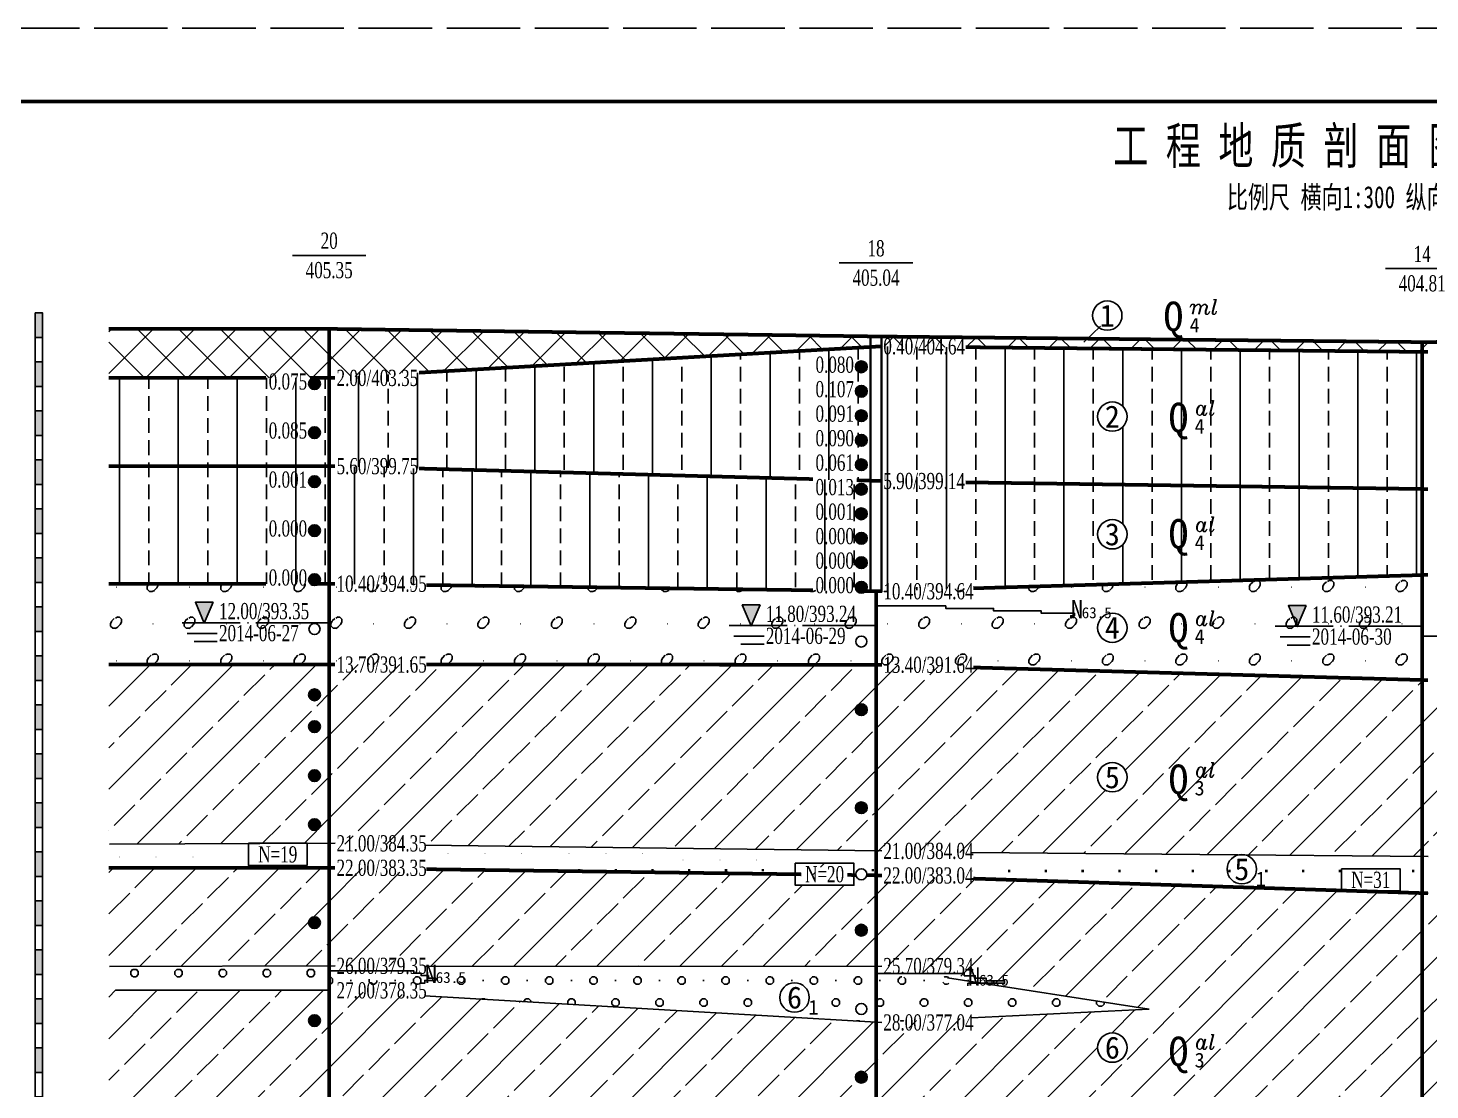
# Model space of a CAD drawing. Header units: millimetres. Extents: x -30 to 2967, y -786 to 1322.
# Drawn here: x 1327.5 to 1518.4, y -614.4 to -469.9 of the extents above; entities that cross this region are included whole.
import ezdxf
from ezdxf.enums import TextEntityAlignment as Align

# ---------------------------------------------------------------- set-up
doc = ezdxf.new("R2010")
doc.units = ezdxf.units.MM
doc.linetypes.add('SWX', pattern=[12, 10, -1, 0, -1])
doc.linetypes.add('XX', pattern=[12, 10, -2])
doc.layers.add('DXSW', color=7, linetype='Continuous')
doc.layers.add('MASKTEXT', color=7, linetype='Continuous')
doc.styles.add('Dzcd', font='TIMES.TTF')
doc.styles.add('DzSl', font='italic__.ttf')
doc.styles.get("Standard").update_dxf_attribs({"font": 'SimSun.ttf'})
pattern_1 = [(0, (1368.541, -1861.995), (2.5, 4.33), [0, -5]), (0, (1368.641, -1861.995), (2.5, 4.33), [0, -5]), (0, (1368.541, -1861.895), (2.5, 4.33), [0, -5]), (0, (1368.641, -1861.895), (2.5, 4.33), [0, -5])]
pattern_2 = [(0, (0.293, 0), (3, 3), [0.4142, -5.5858]), (0, (0.293, 1), (3, 3), [0.4142, -5.5858]), (90, (0, 0.293), (-3, 3), [0.4142, -5.5858]), (90, (1, 0.293), (-3, 3), [0.4142, -5.5858]), (45, (0.707, 0), (-3.000042, 3.000042), [0.4142, -3.8285]), (45, (0, 0.707), (-3.000042, 3.000042), [0.4142, -3.8285]), (135, (0.293, 0), (-3.000042, -3.000042), [0.4142, -3.8285]), (135, (1, 0.707), (-3.000042, -3.000042), [0.4142, -3.8285]), (0, (3.5, 0.5), (0, 6), [0, -6])]
pattern_3 = [(45, (0, 0), (-2.828427, 2.828427), []), (315, (0, 0), (2.828427, 2.828427), [])]
pattern_4 = [(90, (1368.541, -1861.995), (-8, 5e-16), [2, -1]), (90, (1372.541, -1861.995), (-8, 5e-16), [])]
pattern_5 = [(90, (0, 0), (-8, 5e-16), [2, -1]), (90, (4, 0), (-8, 5e-16), [])]
pattern_6 = [(0, (1369.0547, -1861.556), (5, 5), [0.3756, -9.6244]), (0, (1369.6115, -1860.077), (5, 5), [0.3798, -9.6202]), (135, (1369.055, -1861.556), (-5.000023, -5.000023), [0.3906, -6.6804]), (315, (1369.991, -1860.077), (5.000023, 5.000023), [0.3828, -6.6883]), (90, (1368.7785, -1861.28), (-5, 5), [0.377, -9.623]), (270, (1370.262, -1860.348), (5, -5), [0.3751, -9.6249]), (45, (1368.9356, -1860.5886), (-5.000023, 5.000023), [0.492, -6.5791]), (225, (1370.088, -1861.07), (5.000023, -5.000023), [0.4449, -6.6262]), (63.4348, (1368.7785, -1860.903), (-10.000075, -6e-05), [0.3513, -22.0094]), (243.4348, (1370.262, -1860.722), (10.000075, 6e-05), [0.3886, -21.9721]), (63.4348, (1373.7785, -1855.903), (-10.000075, -6e-05), [0.3513, -22.0094]), (243.4348, (1375.262, -1855.722), (10.000075, 6e-05), [0.3886, -21.9721]), (63.4348, (1378.7785, -1850.903), (-10.000075, -6e-05), [0.3513, -22.0094]), (243.4348, (1380.262, -1850.722), (10.000075, 6e-05), [0.3886, -21.9721]), (63.4348, (1383.7785, -1845.903), (-10.000075, -6e-05), [0.3513, -22.0094]), (243.4348, (1385.262, -1845.722), (10.000075, 6e-05), [0.3886, -21.9721]), (26.5659, (1369.2835, -1860.2407), (-9.998806, 0.000297), [0.3657, -21.9937]), (206.5659, (1369.7736, -1861.3844), (9.999964, 0.000282), [0.3838, -21.9769]), (26.5659, (1374.2835, -1855.2407), (-9.998806, 0.000297), [0.3657, -21.9937]), (206.5659, (1374.7736, -1856.3844), (9.999964, 0.000282), [0.3838, -21.9769]), (0, (1374.535, -1860.982), (0, 10), [0.05, -9.95]), (0, (1379.535, -1855.982), (0, 10), [0.05, -9.95])]
pattern_7 = [(45, (0, 0), (-5.656854, 5.656854), []), (45, (5.657, 0), (-2.828427, 8.48528), [4, -1])]

# ---------------------------------------------------------------- blocks, each defined once
blk = doc.blocks.new('TL_YZY')
h = blk.add_hatch(color=256)
edge = h.paths.add_edge_path()
edge.add_arc((0, -0.79), 0.8, 0, 360)
blk.add_circle((0, -0.79), 0.8)
blk = doc.blocks.new('TL_BGN')
blk.add_lwpolyline([(-8, 0), (0, 0), (0, -3), (-8, -3)], close=True)
blk = doc.blocks.new('TL_RDY')
blk.add_circle((0, -1.51), 0.75)
blk = doc.blocks.new('tl_shw')
blk.add_hatch(color=256).paths.add_polyline_path([(1.21, 2.81), (-1.21, 2.81), (0, -0.04)])
for p, q in [((-2.35, -1.44), (1.77, -1.44)), ((1.77, -2.55), (-1.39, -2.55))]:
    blk.add_line(p, q)
at = {"flags": 128}
blk.add_lwpolyline([(1.21, 2.81), (-1.21, 2.81), (0, -0.04)], close=True, dxfattribs=at)

msp = doc.modelspace()

# ---------------------------------------------------------------- hatches: boundary and pattern name
for points in [[(1328.54, -512), (1328.54, -508.66), (1329.54, -508.66), (1329.54, -512)], [(1328.54, -518.66), (1328.54, -515.33), (1329.54, -515.33), (1329.54, -518.66)], [(1328.54, -525.33), (1328.54, -522), (1329.54, -522), (1329.54, -525.33)], [(1328.54, -532), (1328.54, -528.66), (1329.54, -528.66), (1329.54, -532)], [(1328.54, -538.66), (1328.54, -535.33), (1329.54, -535.33), (1329.54, -538.66)], [(1328.54, -545.33), (1328.54, -542), (1329.54, -542), (1329.54, -545.33)], [(1328.54, -552), (1328.54, -548.66), (1329.54, -548.66), (1329.54, -552)], [(1328.54, -558.66), (1328.54, -555.33), (1329.54, -555.33), (1329.54, -558.66)], [(1328.54, -565.33), (1328.54, -562), (1329.54, -562), (1329.54, -565.33)], [(1328.54, -572), (1328.54, -568.66), (1329.54, -568.66), (1329.54, -572)], [(1328.54, -578.66), (1328.54, -575.33), (1329.54, -575.33), (1329.54, -578.66)], [(1328.54, -585.33), (1328.54, -582), (1329.54, -582), (1329.54, -585.33)], [(1328.54, -592), (1328.54, -588.66), (1329.54, -588.66), (1329.54, -592)], [(1328.54, -598.66), (1328.54, -595.33), (1329.54, -595.33), (1329.54, -598.66)], [(1328.54, -605.33), (1328.54, -602), (1329.54, -602), (1329.54, -605.33)], [(1328.54, -612), (1328.54, -608.66), (1329.54, -608.66), (1329.54, -612)]]:
    msp.add_hatch(color=256).paths.add_polyline_path(points)
h = msp.add_hatch()
h.set_pattern_fill('黄土状粉质粘土', color=256, style=0)
h.set_pattern_definition(pattern_4)
h.paths.add_polyline_path([(1442.97, -513.2), (1517.31, -513.97), (1517.31, -532.63), (1442.97, -531.53)])
edge = h.paths.add_edge_path(flags=16)
edge.add_arc((1475.14, -522.76), 2, 0, 360)
h.paths.add_polyline_path([(1485.17, -511.8), (1487.55, -511.8), (1487.55, -508.91), (1485.17, -508.91)], flags=9)
h.paths.add_polyline_path([(1481.62, -526.42), (1486.66, -526.42), (1486.66, -519.85), (1481.62, -519.85)], flags=24)
h.paths.add_polyline_path([(1485.86, -525.56), (1488.24, -525.56), (1488.24, -522.68), (1485.86, -522.68)], flags=24)
h.paths.add_polyline_path([(1485.84, -523.08), (1489.96, -523.08), (1489.96, -520.08), (1485.84, -520.08)], flags=24)
h.paths.add_polyline_path([(1443.4, -514.91), (1455.41, -514.91), (1455.41, -511.46), (1443.4, -511.46)], flags=9)
h.paths.add_polyline_path([(1443.4, -533.25), (1455.41, -533.25), (1455.41, -529.8), (1443.4, -529.8)], flags=9)
h = msp.add_hatch()
h.set_pattern_fill('素填土', color=256, style=0)
h.set_pattern_definition(pattern_3)
h.paths.add_polyline_path([(1338.54, -510.83), (1368.54, -510.83), (1368.54, -517.5), (1338.54, -517.5)])
h = msp.add_hatch()
h.set_pattern_fill('素填土', color=256, style=0)
h.set_pattern_definition(pattern_3)
h.paths.add_polyline_path([(1368.54, -510.83), (1442.97, -511.86), (1442.97, -513.2), (1368.54, -517.5)])
h.paths.add_polyline_path([(1368.97, -519.21), (1380.98, -519.21), (1380.98, -515.76), (1368.97, -515.76)], flags=8)
h = msp.add_hatch()
h.set_pattern_fill('黄土状粉质粘土', color=256, style=0)
h.set_pattern_definition(pattern_4)
h.paths.add_polyline_path([(1368.54, -517.5), (1442.97, -513.2), (1442.97, -531.53), (1368.54, -529.5)])
h.paths.add_polyline_path([(1434.3, -517.4), (1440.53, -517.4), (1440.53, -514.04), (1434.3, -514.04)], flags=8)
h.paths.add_polyline_path([(1434.3, -520.73), (1440.53, -520.73), (1440.53, -517.37), (1434.3, -517.37)], flags=8)
h.paths.add_polyline_path([(1434.3, -524.07), (1440.53, -524.07), (1440.53, -520.71), (1434.3, -520.71)], flags=8)
h.paths.add_polyline_path([(1434.3, -527.4), (1440.53, -527.4), (1440.53, -524.04), (1434.3, -524.04)], flags=8)
h.paths.add_polyline_path([(1434.3, -530.73), (1440.53, -530.73), (1440.53, -527.37), (1434.3, -527.37)], flags=8)
h.paths.add_polyline_path([(1368.97, -519.21), (1380.98, -519.21), (1380.98, -515.76), (1368.97, -515.76)], flags=8)
h.paths.add_polyline_path([(1368.97, -531.21), (1380.98, -531.21), (1380.98, -527.76), (1368.97, -527.76)], flags=8)
h = msp.add_hatch()
h.set_pattern_fill('素填土', color=256, style=0)
h.set_pattern_definition(pattern_3)
h.paths.add_polyline_path([(1442.97, -511.86), (1517.31, -512.63), (1517.31, -513.97), (1442.97, -513.2)])
h.paths.add_polyline_path([(1443.4, -514.91), (1455.41, -514.91), (1455.41, -511.46), (1443.4, -511.46)], flags=9)
h = msp.add_hatch()
h.set_pattern_fill('素填土', color=256, style=0)
h.set_pattern_definition(pattern_3)
h.paths.add_polyline_path([(1517.31, -512.63), (1587.91, -512.06), (1587.91, -538.73), (1556.89, -537.74), (1552.97, -535.2), (1550.53, -527.69), (1549.68, -522.71), (1548.62, -519.11), (1545.55, -515.83), (1517.31, -513.97)])
h.paths.add_polyline_path([(1579.23, -518.6), (1585.47, -518.6), (1585.47, -515.24), (1579.23, -515.24)], flags=24)
h.paths.add_polyline_path([(1579.23, -525.93), (1585.47, -525.93), (1585.47, -522.57), (1579.23, -522.57)], flags=24)
h.paths.add_polyline_path([(1579.23, -533.6), (1585.47, -533.6), (1585.47, -530.24), (1579.23, -530.24)], flags=24)
h.paths.add_polyline_path([(1577.74, -522.25), (1584.08, -522.25), (1584.08, -518.91), (1577.74, -518.91)], flags=24)
h.paths.add_polyline_path([(1517.73, -515.68), (1529.75, -515.68), (1529.75, -512.23), (1517.73, -512.23)], flags=25)
h.paths.add_polyline_path([(1579.23, -540.93), (1585.47, -540.93), (1585.47, -537.57), (1579.23, -537.57)], flags=9)
h = msp.add_hatch()
h.set_pattern_fill('黄土状粉质粘土', color=256, style=0)
h.set_pattern_definition(pattern_5)
h.paths.add_polyline_path([(1517.31, -513.97), (1545.55, -515.83), (1548.62, -519.11), (1549.68, -522.71), (1550.53, -527.69), (1552.01, -532.26), (1529.45, -532.5), (1517.31, -532.63)])
h = msp.add_hatch()
h.set_pattern_fill('黄土状粉质粘土', color=256, style=0)
h.set_pattern_definition(pattern_5)
h.paths.add_polyline_path([(1338.54, -517.5), (1368.54, -517.5), (1368.54, -529.5), (1338.54, -529.5)])
h.paths.add_polyline_path([(1359.86, -519.7), (1366.1, -519.7), (1366.1, -516.34), (1359.86, -516.34)], flags=8)
h.paths.add_polyline_path([(1359.86, -526.37), (1366.1, -526.37), (1366.1, -523.01), (1359.86, -523.01)], flags=8)
h = msp.add_hatch()
h.set_pattern_fill('黄土状粉质粘土', color=256, style=0)
h.set_pattern_definition(pattern_5)
h.paths.add_polyline_path([(1368.54, -529.5), (1442.97, -531.53), (1442.97, -546.53), (1368.54, -545.5)])
h.paths.add_polyline_path([(1434.3, -534.07), (1440.53, -534.07), (1440.53, -530.71), (1434.3, -530.71)], flags=24)
h.paths.add_polyline_path([(1434.3, -537.4), (1440.53, -537.4), (1440.53, -534.04), (1434.3, -534.04)], flags=24)
h.paths.add_polyline_path([(1434.3, -540.73), (1440.53, -540.73), (1440.53, -537.37), (1434.3, -537.37)], flags=24)
h.paths.add_polyline_path([(1434.3, -544.07), (1440.53, -544.07), (1440.53, -540.71), (1434.3, -540.71)], flags=24)
h.paths.add_polyline_path([(1368.97, -531.21), (1380.98, -531.21), (1380.98, -527.76), (1368.97, -527.76)], flags=9)
h.paths.add_polyline_path([(1368.97, -547.21), (1382.12, -547.21), (1382.12, -543.76), (1368.97, -543.76)], flags=9)
h.paths.add_polyline_path([(1434.3, -520.73), (1440.53, -520.73), (1440.53, -517.37), (1434.3, -517.37)], flags=9)
h.paths.add_polyline_path([(1434.3, -547.4), (1440.53, -547.4), (1440.53, -544.04), (1434.3, -544.04)], flags=9)
h = msp.add_hatch()
h.set_pattern_fill('黄土状粉质粘土', color=256, style=0)
h.set_pattern_definition(pattern_5)
h.paths.add_polyline_path([(1338.54, -529.5), (1368.54, -529.5), (1368.54, -545.5), (1338.54, -545.5)])
h.paths.add_polyline_path([(1359.86, -533.03), (1366.1, -533.03), (1366.1, -529.67), (1359.86, -529.67)], flags=24)
h.paths.add_polyline_path([(1359.86, -539.7), (1366.1, -539.7), (1366.1, -536.34), (1359.86, -536.34)], flags=24)
h.paths.add_polyline_path([(1359.86, -546.37), (1366.1, -546.37), (1366.1, -543.01), (1359.86, -543.01)], flags=9)
h = msp.add_hatch()
h.set_pattern_fill('黄土状粉质粘土', color=256, style=0)
h.set_pattern_definition(pattern_4)
h.paths.add_polyline_path([(1442.97, -531.53), (1517.31, -532.63), (1517.31, -544.3), (1442.97, -546.53)])
edge = h.paths.add_edge_path(flags=16)
edge.add_arc((1475.14, -538.78), 2, 0, 360)
h.paths.add_polyline_path([(1481.62, -542.25), (1486.66, -542.25), (1486.66, -535.68), (1481.62, -535.68)], flags=24)
h.paths.add_polyline_path([(1485.86, -541.39), (1488.24, -541.39), (1488.24, -538.51), (1485.86, -538.51)], flags=24)
h.paths.add_polyline_path([(1485.84, -538.91), (1489.96, -538.91), (1489.96, -535.91), (1485.84, -535.91)], flags=24)
h.paths.add_polyline_path([(1443.4, -533.25), (1455.41, -533.25), (1455.41, -529.8), (1443.4, -529.8)], flags=9)
h.paths.add_polyline_path([(1443.4, -548.25), (1456.55, -548.25), (1456.55, -544.8), (1443.4, -544.8)], flags=9)
h = msp.add_hatch()
h.set_pattern_fill('黄土状粉质粘土', color=256, style=0)
h.set_pattern_definition(pattern_5)
h.paths.add_polyline_path([(1517.31, -532.63), (1552.01, -532.26), (1552.97, -535.2), (1556.89, -537.74), (1587.91, -538.73), (1587.91, -545.4), (1517.31, -544.3)])
h.paths.add_polyline_path([(1579.23, -540.93), (1585.47, -540.93), (1585.47, -537.57), (1579.23, -537.57)], flags=24)
h.paths.add_polyline_path([(1517.73, -534.35), (1529.75, -534.35), (1529.75, -530.9), (1517.73, -530.9)], flags=9)
h.paths.add_polyline_path([(1517.73, -546.01), (1529.75, -546.01), (1529.75, -542.56), (1517.73, -542.56)], flags=9)
h = msp.add_hatch()
h.set_pattern_fill('卵石', color=256, style=0)
h.set_pattern_definition(pattern_6)
h.paths.add_polyline_path([(1338.54, -545.5), (1368.54, -545.5), (1368.54, -556.5), (1338.54, -556.5)])
h.paths.add_polyline_path([(1359.86, -546.37), (1366.1, -546.37), (1366.1, -543.01), (1359.86, -543.01)], flags=8)
h.paths.add_polyline_path([(1352.97, -550.95), (1366.12, -550.95), (1366.12, -547.5), (1352.97, -547.5)], flags=8)
h.paths.add_polyline_path([(1352.98, -553.93), (1364.71, -553.93), (1364.71, -550.57), (1352.98, -550.57)], flags=8)
h = msp.add_hatch()
h.set_pattern_fill('卵石', color=256, style=0)
h.set_pattern_definition(pattern_6)
h.paths.add_polyline_path([(1368.54, -545.5), (1442.97, -546.53), (1442.97, -556.53), (1368.54, -556.5)])
h.paths.add_polyline_path([(1434.3, -547.4), (1440.53, -547.4), (1440.53, -544.04), (1434.3, -544.04)], flags=8)
h.paths.add_polyline_path([(1427.4, -551.31), (1440.55, -551.31), (1440.55, -547.86), (1427.4, -547.86)], flags=8)
h.paths.add_polyline_path([(1427.41, -554.3), (1439.14, -554.3), (1439.14, -550.94), (1427.41, -550.94)], flags=8)
h.paths.add_polyline_path([(1368.97, -547.21), (1382.12, -547.21), (1382.12, -543.76), (1368.97, -543.76)], flags=8)
h.paths.add_polyline_path([(1368.97, -558.21), (1382.12, -558.21), (1382.12, -554.76), (1368.97, -554.76)], flags=8)
h = msp.add_hatch()
h.set_pattern_fill('卵石', color=256, style=0)
h.set_pattern_definition([(0, (0.5137, 0.439), (5, 5), [0.3756, -9.6244]), (0, (1.0705, 1.918), (5, 5), [0.3798, -9.6202]), (135, (0.514, 0.439), (-5.000023, -5.000023), [0.3906, -6.6804]), (315, (1.45, 1.918), (5.000023, 5.000023), [0.3828, -6.6883]), (90, (0.2375, 0.715), (-5, 5), [0.377, -9.623]), (270, (1.721, 1.647), (5, -5), [0.3751, -9.6249]), (45, (0.3946, 1.4064), (-5.000023, 5.000023), [0.492, -6.5791]), (225, (1.547, 0.925), (5.000023, -5.000023), [0.4449, -6.6262]), (63.4348, (0.2375, 1.092), (-10.000075, -6e-05), [0.3513, -22.0094]), (243.4348, (1.721, 1.273), (10.000075, 6e-05), [0.3886, -21.9721]), (63.4348, (5.2375, 6.092), (-10.000075, -6e-05), [0.3513, -22.0094]), (243.4348, (6.721, 6.273), (10.000075, 6e-05), [0.3886, -21.9721]), (63.4348, (10.2375, 11.092), (-10.000075, -6e-05), [0.3513, -22.0094]), (243.4348, (11.721, 11.273), (10.000075, 6e-05), [0.3886, -21.9721]), (63.4348, (15.2375, 16.092), (-10.000075, -6e-05), [0.3513, -22.0094]), (243.4348, (16.721, 16.273), (10.000075, 6e-05), [0.3886, -21.9721]), (26.5659, (0.7425, 1.7543), (-9.998806, 0.000297), [0.3657, -21.9937]), (206.5659, (1.2326, 0.6106), (9.999964, 0.000282), [0.3838, -21.9769]), (26.5659, (5.7425, 6.7543), (-9.998806, 0.000297), [0.3657, -21.9937]), (206.5659, (6.2326, 5.6106), (9.999964, 0.000282), [0.3838, -21.9769]), (0, (5.994, 1.013), (0, 10), [0.05, -9.95]), (0, (10.994, 6.013), (0, 10), [0.05, -9.95])])
h.paths.add_polyline_path([(1517.31, -544.3), (1587.91, -545.4), (1587.91, -559.73), (1517.31, -558.63)])
h.paths.add_polyline_path([(1572.33, -551.51), (1585.48, -551.51), (1585.48, -548.06), (1572.33, -548.06)], flags=24)
h.paths.add_polyline_path([(1572.35, -554.5), (1584.08, -554.5), (1584.08, -551.14), (1572.35, -551.14)], flags=24)
h.paths.add_polyline_path([(1517.73, -546.01), (1529.75, -546.01), (1529.75, -542.56), (1517.73, -542.56)], flags=9)
h.paths.add_polyline_path([(1517.73, -560.35), (1530.88, -560.35), (1530.88, -556.9), (1517.73, -556.9)], flags=9)
edge = h.paths.add_edge_path(flags=16)
edge.add_arc((1585.91, -556.24), 0.75, 0, 360)
h = msp.add_hatch()
h.set_pattern_fill('卵石', color=256, style=0)
h.set_pattern_definition(pattern_6)
h.paths.add_polyline_path([(1442.97, -546.53), (1517.31, -544.3), (1517.31, -558.63), (1442.97, -556.53)])
edge = h.paths.add_edge_path(flags=16)
edge.add_arc((1475.14, -551.5), 2, 0, 360)
h.paths.add_polyline_path([(1501.73, -551.41), (1514.88, -551.41), (1514.88, -547.96), (1501.73, -547.96)], flags=24)
h.paths.add_polyline_path([(1501.75, -554.39), (1513.48, -554.39), (1513.48, -551.04), (1501.75, -551.04)], flags=24)
h.paths.add_polyline_path([(1481.62, -555.03), (1486.66, -555.03), (1486.66, -548.46), (1481.62, -548.46)], flags=24)
h.paths.add_polyline_path([(1485.86, -554.17), (1488.24, -554.17), (1488.24, -551.29), (1485.86, -551.29)], flags=24)
h.paths.add_polyline_path([(1485.84, -551.69), (1489.96, -551.69), (1489.96, -548.69), (1485.84, -548.69)], flags=24)
h.paths.add_polyline_path([(1443.4, -548.25), (1456.55, -548.25), (1456.55, -544.8), (1443.4, -544.8)], flags=24)
h.paths.add_polyline_path([(1443.4, -558.25), (1456.55, -558.25), (1456.55, -554.8), (1443.4, -554.8)], flags=25)
h = msp.add_hatch()
h.set_pattern_fill('粉质粘土', color=256, style=0)
h.set_pattern_definition(pattern_7)
h.paths.add_polyline_path([(1368.54, -556.5), (1442.97, -556.53), (1442.97, -585.2), (1368.54, -584.17)])
h.paths.add_polyline_path([(1368.64, -580.93), (1442.97, -581.87), (1442.97, -585.2), (1368.64, -584.17)], flags=0)
h.paths.add_polyline_path([(1432.8, -586.72), (1439.15, -586.72), (1439.15, -583.37), (1432.8, -583.37)], flags=8)
h.paths.add_polyline_path([(1368.97, -558.21), (1382.12, -558.21), (1382.12, -554.76), (1368.97, -554.76)], flags=8)
h.paths.add_polyline_path([(1368.97, -582.55), (1382.12, -582.55), (1382.12, -579.1), (1368.97, -579.1)], flags=8)
h.paths.add_polyline_path([(1368.97, -582.55), (1382.12, -582.55), (1382.12, -579.1), (1368.97, -579.1)], flags=8)
h.paths.add_polyline_path([(1368.97, -585.88), (1382.12, -585.88), (1382.12, -582.43), (1368.97, -582.43)], flags=8)
h = msp.add_hatch()
h.set_pattern_fill('粉质粘土', color=256, style=0)
h.set_pattern_definition(pattern_7)
h.paths.add_polyline_path([(1442.97, -556.53), (1517.31, -558.63), (1517.31, -587.63), (1442.97, -585.2)])
edge = h.paths.add_edge_path(flags=16)
edge.add_arc((1475.14, -571.84), 2, 0, 360)
h.paths.add_polyline_path([(1443.07, -581.97), (1517.31, -582.63), (1517.31, -587.63), (1443.07, -585.2)])
h.paths.add_polyline_path([(1507.14, -587.49), (1513.48, -587.49), (1513.48, -584.14), (1507.14, -584.14)], flags=25)
h.paths.add_polyline_path([(1481.62, -575.65), (1486.66, -575.65), (1486.66, -569.09), (1481.62, -569.09)], flags=24)
h.paths.add_polyline_path([(1485.85, -574.8), (1488.25, -574.8), (1488.25, -571.88), (1485.85, -571.88)], flags=24)
h.paths.add_polyline_path([(1485.84, -572.31), (1489.96, -572.31), (1489.96, -569.31), (1485.84, -569.31)], flags=24)
h.paths.add_polyline_path([(1443.4, -558.25), (1456.55, -558.25), (1456.55, -554.8), (1443.4, -554.8)], flags=9)
h.paths.add_polyline_path([(1443.4, -583.58), (1456.55, -583.58), (1456.55, -580.13), (1443.4, -580.13)], flags=24)
h.paths.add_polyline_path([(1443.4, -586.91), (1456.55, -586.91), (1456.55, -583.46), (1443.4, -583.46)], flags=25)
h = msp.add_hatch()
h.set_pattern_fill('粉质粘土', color=256, style=0)
h.set_pattern_definition(pattern_7)
h.paths.add_polyline_path([(1338.54, -556.5), (1368.54, -556.5), (1368.54, -584.17), (1338.54, -584.17)])
h.paths.add_polyline_path([(1338.64, -580.93), (1368.54, -580.83), (1368.54, -584.17), (1338.64, -584.17)], flags=0)
h.paths.add_polyline_path([(1358.37, -584.03), (1364.72, -584.03), (1364.72, -580.67), (1358.37, -580.67)], flags=8)
h = msp.add_hatch()
h.set_pattern_fill('粉质粘土', color=256, style=0)
h.set_pattern_definition(pattern_7)
h.paths.add_polyline_path([(1517.31, -558.63), (1587.91, -559.73), (1587.91, -589.73), (1517.31, -587.63)])
h.paths.add_polyline_path([(1517.41, -582.73), (1575.47, -589.14), (1517.41, -587.63)], flags=16)
h.paths.add_polyline_path([(1517.73, -560.35), (1530.88, -560.35), (1530.88, -556.9), (1517.73, -556.9)], flags=9)
h.paths.add_polyline_path([(1517.73, -584.35), (1530.88, -584.35), (1530.88, -580.9), (1517.73, -580.9)], flags=24)
h.paths.add_polyline_path([(1517.73, -589.35), (1530.88, -589.35), (1530.88, -585.9), (1517.73, -585.9)], flags=25)
h = msp.add_hatch()
h.set_pattern_fill('中砂', color=256, style=0)
h.set_pattern_definition([(0, (0, 0), (2.5, 4.33), [0, -5]), (0, (0.1, 0), (2.5, 4.33), [0, -5]), (0, (0, 0.1), (2.5, 4.33), [0, -5]), (0, (0.1, 0.1), (2.5, 4.33), [0, -5])])
h.paths.add_polyline_path([(1368.64, -580.93), (1442.97, -581.87), (1442.97, -585.2), (1368.64, -584.17)])
h.paths.add_polyline_path([(1431.97, -583.53), (1439.97, -583.53), (1439.97, -586.53), (1431.97, -586.53)])
edge = h.paths.add_edge_path(flags=16)
edge.add_line((1439.07, -585.13), (1440.23, -585.15))
h.paths.add_polyline_path([(1432.8, -586.72), (1439.15, -586.72), (1439.15, -583.37), (1432.8, -583.37)], flags=9)
h = msp.add_hatch()
h.set_pattern_fill('中砂', color=256, style=0)
h.set_pattern_definition(pattern_1)
h.paths.add_polyline_path([(1443.07, -581.97), (1517.31, -582.63), (1517.31, -587.63), (1443.07, -585.2)])
h = msp.add_hatch()
h.set_pattern_fill('粉质粘土', color=256, style=0)
h.set_pattern_definition(pattern_7)
h.paths.add_polyline_path([(1368.54, -584.17), (1442.97, -585.2), (1442.97, -628.53), (1368.54, -620.83)])
h.paths.add_polyline_path([(1368.64, -597.6), (1442.97, -597.53), (1442.97, -605.2), (1368.64, -600.83)], flags=16)
h.paths.add_polyline_path([(1368.64, -617.6), (1443.07, -625.3), (1443.07, -626.91), (1443.07, -628.45), (1368.64, -620.83)])
h.paths.add_polyline_path([(1368.97, -585.88), (1382.12, -585.88), (1382.12, -582.43), (1368.97, -582.43)], flags=9)
h.paths.add_polyline_path([(1368.97, -599.21), (1382.12, -599.21), (1382.12, -595.76), (1368.97, -595.76)], flags=24)
h.paths.add_polyline_path([(1368.97, -602.55), (1382.12, -602.55), (1382.12, -599.1), (1368.97, -599.1)], flags=24)
h.paths.add_polyline_path([(1368.97, -619.21), (1382.12, -619.21), (1382.12, -615.76), (1368.97, -615.76)], flags=24)
h.paths.add_polyline_path([(1368.97, -622.55), (1382.12, -622.55), (1382.12, -619.1), (1368.97, -619.1)], flags=25)
h.paths.add_polyline_path([(1431.97, -583.53), (1439.97, -583.53), (1439.97, -586.53), (1431.97, -586.53)])
h.paths.add_polyline_path([(1432.8, -586.72), (1439.15, -586.72), (1439.15, -583.37), (1432.8, -583.37)], flags=9)
h = msp.add_hatch()
h.set_pattern_fill('粉质粘土', color=256, style=0)
h.set_pattern_definition(pattern_7)
h.paths.add_polyline_path([(1442.97, -585.2), (1517.31, -587.63), (1517.31, -634.3), (1442.97, -628.53)])
edge = h.paths.add_edge_path(flags=16)
edge.add_arc((1475.14, -608.63), 2, 0, 360)
h.paths.add_polyline_path([(1443.07, -597.63), (1480.14, -603.41), (1443.07, -605.2)], flags=16)
h.paths.add_polyline_path([(1443.07, -625.3), (1517.31, -623.3), (1517.31, -634.3), (1443.07, -628.53)])
h.paths.add_polyline_path([(1507.13, -630.83), (1513.48, -630.83), (1513.48, -627.47), (1507.13, -627.47)], flags=24)
h.paths.add_polyline_path([(1481.62, -612.67), (1486.66, -612.67), (1486.66, -606.1), (1481.62, -606.1)], flags=24)
h.paths.add_polyline_path([(1485.85, -611.82), (1488.25, -611.82), (1488.25, -608.9), (1485.85, -608.9)], flags=24)
h.paths.add_polyline_path([(1485.84, -609.33), (1489.96, -609.33), (1489.96, -606.33), (1485.84, -606.33)], flags=24)
h.paths.add_polyline_path([(1443.4, -586.91), (1456.55, -586.91), (1456.55, -583.46), (1443.4, -583.46)], flags=9)
h.paths.add_polyline_path([(1443.4, -599.25), (1456.55, -599.25), (1456.55, -595.8), (1443.4, -595.8)], flags=24)
h.paths.add_polyline_path([(1443.4, -606.91), (1456.55, -606.91), (1456.55, -603.46), (1443.4, -603.46)], flags=24)
h.paths.add_polyline_path([(1443.4, -626.91), (1456.55, -626.91), (1456.55, -623.46), (1443.4, -623.46)], flags=24)
h.paths.add_polyline_path([(1443.4, -630.25), (1456.55, -630.25), (1456.55, -626.8), (1443.4, -626.8)], flags=25)
h = msp.add_hatch()
h.set_pattern_fill('中砂', color=256, style=0)
h.set_pattern_definition(pattern_1)
h.paths.add_polyline_path([(1517.41, -582.73), (1575.47, -589.14), (1517.41, -587.63)])
h = msp.add_hatch()
h.set_pattern_fill('粉质粘土', color=256, style=0)
h.set_pattern_definition(pattern_7)
h.paths.add_polyline_path([(1338.54, -584.17), (1368.54, -584.17), (1368.54, -620.83), (1338.54, -620.83)])
h.paths.add_polyline_path([(1338.64, -597.6), (1368.54, -597.5), (1368.54, -600.83), (1338.64, -600.83)], flags=0)
h.paths.add_polyline_path([(1338.64, -617.6), (1368.54, -617.5), (1368.54, -620.83), (1338.64, -620.83)], flags=0)
h = msp.add_hatch()
h.set_pattern_fill('粉质粘土', color=256, style=0)
h.set_pattern_definition(pattern_7)
h.paths.add_polyline_path([(1517.31, -587.63), (1587.91, -589.73), (1587.91, -638.07), (1517.31, -634.3)])
h.paths.add_polyline_path([(1517.41, -623.4), (1587.91, -622.07), (1587.91, -638.07), (1517.41, -634.3)], flags=0)
h.paths.add_polyline_path([(1577.74, -628.59), (1584.08, -628.59), (1584.08, -625.24), (1577.74, -625.24)], flags=8)
h.paths.add_polyline_path([(1517.73, -589.35), (1530.88, -589.35), (1530.88, -585.9), (1517.73, -585.9)], flags=8)
h.paths.add_polyline_path([(1517.73, -625.01), (1530.88, -625.01), (1530.88, -621.56), (1517.73, -621.56)], flags=8)
h.paths.add_polyline_path([(1517.73, -625.01), (1530.88, -625.01), (1530.88, -621.56), (1517.73, -621.56)], flags=8)
h.paths.add_polyline_path([(1517.73, -636.01), (1530.88, -636.01), (1530.88, -632.56), (1517.73, -632.56)], flags=8)
h = msp.add_hatch()
h.set_pattern_fill('圆砾', color=256, style=0)
h.set_pattern_definition(pattern_2)
h.paths.add_polyline_path([(1368.64, -597.6), (1442.97, -597.53), (1442.97, -605.2), (1368.64, -600.83)])
edge = h.paths.add_edge_path()
edge.add_line((1368.54, -598.16), (1375.04, -598.16))
edge.add_line((1375.04, -598.16), (1375.04, -598.49))
edge.add_line((1375.04, -598.49), (1376.04, -598.49))
edge.add_line((1376.04, -598.49), (1376.04, -598.83))
edge.add_line((1376.04, -598.83), (1377.04, -598.83))
edge.add_line((1377.04, -598.83), (1377.04, -599.16))
edge.add_line((1377.04, -599.16), (1378.04, -599.16))
edge.add_line((1378.04, -599.16), (1378.04, -599.49))
edge.add_line((1378.04, -599.49), (1376.54, -599.49))
edge.add_line((1376.54, -599.49), (1376.54, -599.83))
h.paths.add_polyline_path([(1368.97, -602.55), (1382.12, -602.55), (1382.12, -599.1), (1368.97, -599.1)], flags=25)
h.paths.add_polyline_path([(1368.97, -599.21), (1382.12, -599.21), (1382.12, -595.76), (1368.97, -595.76)], flags=9)
h.paths.add_polyline_path([(1377.68, -600.19), (1382.67, -600.19), (1382.67, -598.01), (1377.68, -598.01)], flags=24)
h.paths.add_polyline_path([(1375.95, -600.42), (1378.91, -600.42), (1378.91, -596.86), (1375.95, -596.86)], flags=9)
edge = h.paths.add_edge_path(flags=16)
edge.add_arc((1431.88, -601.81), 2, 0, 360)
h.paths.add_polyline_path([(1433.3, -604.62), (1435.69, -604.62), (1435.69, -601.73), (1433.3, -601.73)], flags=24)
h.paths.add_polyline_path([(1430.08, -604.04), (1433.67, -604.04), (1433.67, -599.66), (1430.08, -599.66)], flags=24)
h = msp.add_hatch()
h.set_pattern_fill('圆砾', color=256, style=0)
h.set_pattern_definition(pattern_2)
h.paths.add_polyline_path([(1443.07, -597.63), (1480.14, -603.41), (1443.07, -605.2)])
edge = h.paths.add_edge_path()
edge.add_arc((1440.97, -603.37), 0.75, 0, 360)
edge = h.paths.add_edge_path()
edge.add_line((1442.97, -598.53), (1454.97, -598.53))
edge.add_line((1454.97, -598.53), (1454.97, -598.86))
edge.add_line((1454.97, -598.86), (1456.47, -598.86))
edge.add_line((1456.47, -598.86), (1456.47, -599.2))
edge.add_line((1456.47, -599.2), (1457.97, -599.2))
edge.add_line((1457.97, -599.2), (1457.97, -599.53))
edge.add_line((1457.97, -599.53), (1460.47, -599.53))
edge.add_line((1460.47, -599.53), (1460.47, -599.86))
edge.add_line((1460.47, -599.86), (1455.47, -599.86))
edge.add_line((1455.47, -599.86), (1455.47, -600.2))
h.paths.add_polyline_path([(1443.4, -606.91), (1456.55, -606.91), (1456.55, -603.46), (1443.4, -603.46)], flags=9)
h.paths.add_polyline_path([(1443.4, -599.25), (1456.55, -599.25), (1456.55, -595.8), (1443.4, -595.8)], flags=9)
h.paths.add_polyline_path([(1456.61, -600.56), (1461.61, -600.56), (1461.61, -598.37), (1456.61, -598.37)], flags=24)
h.paths.add_polyline_path([(1454.88, -600.79), (1457.85, -600.79), (1457.85, -597.23), (1454.88, -597.23)], flags=9)
h = msp.add_hatch()
h.set_pattern_fill('圆砾', color=256, style=0)
h.set_pattern_definition([(0, (1368.834, -1861.995), (3, 3), [0.4142, -5.5858]), (0, (1368.834, -1860.995), (3, 3), [0.4142, -5.5858]), (90, (1368.541, -1861.702), (-3, 3), [0.4142, -5.5858]), (90, (1369.541, -1861.702), (-3, 3), [0.4142, -5.5858]), (45, (1369.248, -1861.995), (-3.000042, 3.000042), [0.4142, -3.8285]), (45, (1368.541, -1861.288), (-3.000042, 3.000042), [0.4142, -3.8285]), (135, (1368.834, -1861.995), (-3.000042, -3.000042), [0.4142, -3.8285]), (135, (1369.541, -1861.288), (-3.000042, -3.000042), [0.4142, -3.8285]), (0, (1372.041, -1861.495), (0, 6), [0, -6])])
h.paths.add_polyline_path([(1338.64, -597.6), (1368.54, -597.5), (1368.54, -600.83), (1338.64, -600.83)])

# ---------------------------------------------------------------- linework, layer by layer
for p, q in [((1363.54, -500.83), (1373.54, -500.83)), ((1437.97, -501.86), (1447.97, -501.86)), ((1512.31, -502.63), (1522.31, -502.63)), ((1473.54, -510.46), (1471.24, -512.64)), ((1338.64, -580.93), (1369.34, -580.83)), ((1381.52, -581.09), (1443.77, -581.87)), ((1339.96, -582.66), (1339.96, -582.66)), ((1339.96, -582.76), (1339.96, -582.76)), ((1340.06, -582.66), (1340.06, -582.66)), ((1340.06, -582.76), (1340.06, -582.76)), ((1344.96, -582.66), (1344.96, -582.66)), ((1344.96, -582.76), (1344.96, -582.76)), ((1345.06, -582.66), (1345.06, -582.66)), ((1345.06, -582.76), (1345.06, -582.76)), ((1349.96, -582.66), (1349.96, -582.66)), ((1349.96, -582.76), (1349.96, -582.76)), ((1350.06, -582.66), (1350.06, -582.66)), ((1350.06, -582.76), (1350.06, -582.76)), ((1384.67, -582.18), (1384.67, -582.18)), ((1384.67, -582.28), (1384.67, -582.28)), ((1384.77, -582.18), (1384.77, -582.18)), ((1384.77, -582.28), (1384.77, -582.28)), ((1389.67, -582.18), (1389.67, -582.18)), ((1389.67, -582.28), (1389.67, -582.28)), ((1389.77, -582.18), (1389.77, -582.18)), ((1389.77, -582.28), (1389.77, -582.28)), ((1394.67, -582.18), (1394.67, -582.18)), ((1394.67, -582.28), (1394.67, -582.28)), ((1394.77, -582.18), (1394.77, -582.18)), ((1394.77, -582.28), (1394.77, -582.28)), ((1401.13, -582.18), (1401.13, -582.18)), ((1401.13, -582.28), (1401.13, -582.28)), ((1401.23, -582.18), (1401.23, -582.18)), ((1401.23, -582.28), (1401.23, -582.28)), ((1406.13, -582.18), (1406.13, -582.18)), ((1406.13, -582.28), (1406.13, -582.28)), ((1406.23, -582.18), (1406.23, -582.18)), ((1406.23, -582.28), (1406.23, -582.28)), ((1411.13, -582.18), (1411.13, -582.18)), ((1411.13, -582.28), (1411.13, -582.28)), ((1411.23, -582.18), (1411.23, -582.18)), ((1411.23, -582.28), (1411.23, -582.28)), ((1416.67, -583.09), (1416.67, -583.09)), ((1416.67, -583.19), (1416.67, -583.19)), ((1416.77, -583.09), (1416.77, -583.09)), ((1416.77, -583.19), (1416.77, -583.19)), ((1421.67, -583.09), (1421.67, -583.09)), ((1421.67, -583.19), (1421.67, -583.19)), ((1421.77, -583.09), (1421.77, -583.09)), ((1421.77, -583.19), (1421.77, -583.19)), ((1426.67, -583.09), (1426.67, -583.09)), ((1426.67, -583.19), (1426.67, -583.19)), ((1426.77, -583.09), (1426.77, -583.09)), ((1426.77, -583.19), (1426.77, -583.19)), ((1455.95, -582.08), (1518.11, -582.63)), ((1368.54, -584.17), (1339.44, -584.17)), ((1518.11, -587.63), (1455.95, -585.62)), ((1338.64, -597.6), (1369.34, -597.5)), ((1381.52, -597.58), (1443.77, -597.53)), ((1452.69, -599.13), (1480.14, -603.41)), ((1368.54, -600.83), (1339.44, -600.83)), ((1443.77, -605.2), (1381.52, -601.58)), ((1455.95, -604.57), (1480.14, -603.41))]:
    msp.add_line(p, q)
at = {"linetype": 'XX'}
msp.add_lwpolyline([(1288.54, -785.33), (1288.54, -469.9), (1710.11, -469.9), (1710.11, -785.33)], close=True, dxfattribs=at)
at = {"const_width": 0.5}
msp.add_lwpolyline([(1318.54, -775.33), (1318.54, -479.9), (1700.11, -479.9), (1700.11, -775.33)], close=True, dxfattribs=at)
for points in [[(1328.54, -512), (1328.54, -508.66), (1329.54, -508.66), (1329.54, -512)], [(1328.54, -515.33), (1328.54, -512), (1329.54, -512), (1329.54, -515.33)], [(1328.54, -518.66), (1328.54, -515.33), (1329.54, -515.33), (1329.54, -518.66)], [(1328.54, -522), (1328.54, -518.66), (1329.54, -518.66), (1329.54, -522)], [(1328.54, -525.33), (1328.54, -522), (1329.54, -522), (1329.54, -525.33)], [(1328.54, -528.66), (1328.54, -525.33), (1329.54, -525.33), (1329.54, -528.66)], [(1328.54, -532), (1328.54, -528.66), (1329.54, -528.66), (1329.54, -532)], [(1328.54, -535.33), (1328.54, -532), (1329.54, -532), (1329.54, -535.33)], [(1328.54, -538.66), (1328.54, -535.33), (1329.54, -535.33), (1329.54, -538.66)], [(1328.54, -542), (1328.54, -538.66), (1329.54, -538.66), (1329.54, -542)], [(1328.54, -545.33), (1328.54, -542), (1329.54, -542), (1329.54, -545.33)], [(1328.54, -548.66), (1328.54, -545.33), (1329.54, -545.33), (1329.54, -548.66)], [(1328.54, -552), (1328.54, -548.66), (1329.54, -548.66), (1329.54, -552)], [(1328.54, -555.33), (1328.54, -552), (1329.54, -552), (1329.54, -555.33)], [(1328.54, -558.66), (1328.54, -555.33), (1329.54, -555.33), (1329.54, -558.66)], [(1328.54, -562), (1328.54, -558.66), (1329.54, -558.66), (1329.54, -562)], [(1328.54, -565.33), (1328.54, -562), (1329.54, -562), (1329.54, -565.33)], [(1328.54, -568.66), (1328.54, -565.33), (1329.54, -565.33), (1329.54, -568.66)], [(1328.54, -572), (1328.54, -568.66), (1329.54, -568.66), (1329.54, -572)], [(1328.54, -575.33), (1328.54, -572), (1329.54, -572), (1329.54, -575.33)], [(1328.54, -578.66), (1328.54, -575.33), (1329.54, -575.33), (1329.54, -578.66)], [(1328.54, -582), (1328.54, -578.66), (1329.54, -578.66), (1329.54, -582)], [(1328.54, -585.33), (1328.54, -582), (1329.54, -582), (1329.54, -585.33)], [(1328.54, -588.66), (1328.54, -585.33), (1329.54, -585.33), (1329.54, -588.66)], [(1328.54, -592), (1328.54, -588.66), (1329.54, -588.66), (1329.54, -592)], [(1328.54, -595.33), (1328.54, -592), (1329.54, -592), (1329.54, -595.33)], [(1328.54, -598.66), (1328.54, -595.33), (1329.54, -595.33), (1329.54, -598.66)], [(1328.54, -602), (1328.54, -598.66), (1329.54, -598.66), (1329.54, -602)], [(1328.54, -605.33), (1328.54, -602), (1329.54, -602), (1329.54, -605.33)], [(1328.54, -608.66), (1328.54, -605.33), (1329.54, -605.33), (1329.54, -608.66)], [(1328.54, -612), (1328.54, -608.66), (1329.54, -608.66), (1329.54, -612)], [(1328.54, -615.33), (1328.54, -612), (1329.54, -612), (1329.54, -615.33)]]:
    msp.add_lwpolyline(points, close=True)
for points in [[(1338.54, -510.83), (1368.54, -510.83), (1387.15, -511.09), (1405.76, -511.35), (1424.37, -511.6), (1442.97, -511.86), (1461.56, -512.05), (1480.14, -512.25), (1498.72, -512.44), (1517.31, -512.63), (1534.96, -512.49), (1552.61, -512.35), (1570.26, -512.2), (1587.91, -512.06), (1603.46, -511.52), (1619.01, -510.98), (1634.56, -510.44), (1650.11, -509.9), (1680.11, -509.9)], [(1380.76, -516.79), (1443.77, -513.2)], [(1455.19, -513.32), (1518.11, -513.97)], [(1359.95, -517.5), (1338.54, -517.5)], [(1369.34, -517.5), (1365.95, -517.5)], [(1369.34, -529.5), (1338.54, -529.5)], [(1380.76, -529.83), (1434.38, -531.27)], [(1440.35, -531.43), (1443.77, -531.53)], [(1455.19, -531.71), (1518.11, -532.63)], [(1359.95, -545.5), (1338.54, -545.5)], [(1369.34, -545.5), (1366.02, -545.5)], [(1381.77, -545.68), (1434.38, -546.4)], [(1456.2, -546.13), (1518.11, -544.3)], [(1440.45, -546.48), (1443.77, -546.53)], [(1369.34, -556.5), (1338.54, -556.5)], [(1381.77, -556.5), (1443.77, -556.53)], [(1456.2, -556.9), (1518.11, -558.63)], [(1369.34, -584.17), (1338.54, -584.17)], [(1381.77, -584.35), (1432.8, -585.05)], [(1439.07, -585.13), (1440.23, -585.15)], [(1441.71, -585.17), (1443.77, -585.2)], [(1456.2, -585.63), (1518.11, -587.63)]]:
    msp.add_lwpolyline(points, dxfattribs=at)
for points in [[(1368.54, -510.83, 0.5, 0.5, 0), (1368.54, -727.49, 0, 0, 0)], [(1442.22, -511.86, 0.3, 0.3, 0), (1442.22, -546.53, 0.3, 0.3, 0), (1443.72, -546.53, 0.3, 0.3, 0), (1443.72, -511.86, 0, 0, 0)], [(1517.31, -512.63, 0.5, 0.5, 0), (1517.31, -679.3, 0, 0, 0)], [(1442.97, -546.53, 0.5, 0.5, 0), (1442.97, -728.53, 0, 0, 0)]]:
    msp.add_lwpolyline(points, format="xyseb")
at = {"color": 1}
for points in [[(1442.97, -548.53), (1452.47, -548.53), (1452.47, -548.86), (1458.97, -548.86), (1458.97, -549.2), (1465.47, -549.2), (1465.47, -549.53), (1469.97, -549.53), (1469.97, -549.86), (1469.47, -549.86), (1469.47, -550.2)], [(1517.31, -552.63), (1526.81, -552.63), (1526.81, -552.96), (1540.81, -552.96), (1540.81, -553.3), (1543.81, -553.3), (1543.81, -553.63), (1545.81, -553.63), (1545.81, -553.96), (1542.31, -553.96), (1542.31, -554.3)], [(1368.54, -598.16), (1380.04, -598.16), (1380.04, -598.49), (1381.04, -598.49), (1381.04, -598.83), (1382.04, -598.83), (1382.04, -599.16), (1383.04, -599.16), (1383.04, -599.49), (1381.54, -599.49), (1381.54, -599.83)], [(1442.97, -598.53), (1454.97, -598.53), (1454.97, -598.86), (1456.47, -598.86), (1456.47, -599.2), (1457.97, -599.2), (1457.97, -599.53), (1460.47, -599.53), (1460.47, -599.86), (1455.47, -599.86), (1455.47, -600.2)]]:
    msp.add_lwpolyline(points, dxfattribs=at)
for centre in [(1474.45, -509.02), (1475.14, -522.76), (1475.14, -538.78), (1475.14, -551.5), (1475.14, -571.84), (1492.76, -584.35), (1431.88, -601.81), (1475.14, -608.63)]:
    msp.add_circle(centre, 2)
at = {"layer": 'DXSW', "linetype": 'SWX'}
for p, q in [((1368.54, -550.83), (1348.54, -550.83)), ((1442.97, -551.2), (1422.97, -551.2)), ((1517.31, -551.3), (1497.31, -551.3))]:
    msp.add_line(p, q, dxfattribs=at)

# ---------------------------------------------------------------- block references
for name, p in [('TL_YZY', (1440.97, -515.2)), ('TL_YZY', (1366.54, -517.5)), ('TL_YZY', (1440.97, -518.53)), ('TL_YZY', (1440.97, -521.86)), ('TL_YZY', (1366.54, -524.16)), ('TL_YZY', (1440.97, -525.2)), ('TL_YZY', (1440.97, -528.53)), ('TL_YZY', (1366.54, -530.83)), ('TL_YZY', (1440.97, -531.86)), ('TL_YZY', (1440.97, -535.2)), ('TL_YZY', (1366.54, -537.49)), ('TL_YZY', (1440.97, -538.53)), ('TL_YZY', (1440.97, -541.86)), ('TL_YZY', (1366.54, -544.16)), ('TL_YZY', (1440.97, -545.2)), ('TL_RDY', (1366.54, -550.16)), ('TL_RDY', (1440.97, -551.86)), ('TL_YZY', (1366.54, -559.83)), ('TL_YZY', (1440.97, -561.86)), ('TL_YZY', (1366.54, -564.16)), ('TL_YZY', (1366.54, -570.83)), ('TL_YZY', (1440.97, -575.2)), ('TL_YZY', (1366.54, -577.49)), ('TL_BGN', (1365.54, -580.83)), ('TL_BGN', (1439.97, -583.53)), ('TL_RDY', (1440.97, -583.53)), ('TL_BGN', (1514.31, -584.3)), ('TL_YZY', (1366.54, -590.83)), ('TL_YZY', (1440.97, -591.86)), ('TL_RDY', (1440.97, -601.86)), ('TL_YZY', (1366.54, -604.16)), ('TL_YZY', (1440.97, -611.86))]:
    msp.add_blockref(name, p)
at = {"layer": 'DXSW'}
for p in [(1351.54, -550.83), (1425.97, -551.2), (1500.31, -551.3)]:
    msp.add_blockref('tl_shw', p, dxfattribs=at)

# ---------------------------------------------------------------- texts
at = {"width": 0.7}
for s, height, p in [("工 程 地 质 剖 面 图(6——6')", 5, (1509.32, -485.9)), ('比例尺 横向1:300 纵向1:300', 3, (1509.32, -492.9))]:
    msp.add_text(s, height=height, dxfattribs=at).set_placement(p, align=Align.MIDDLE_CENTER)
at = {"style": 'Dzcd', "width": 0.7}
for s, p in [('20', (1368.54, -498.83)), ('18', (1442.97, -499.86)), ('14', (1517.31, -500.63)), ('405.35', (1368.54, -502.83)), ('405.04', (1442.97, -503.86)), ('404.81', (1517.31, -504.63))]:
    msp.add_text(s, height=2.2, dxfattribs=at).set_placement(p, align=Align.MIDDLE_CENTER)
for s, p in [('1', (1474.45, -509.02)), ('2', (1475.14, -522.76)), ('3', (1475.14, -538.78)), ('4', (1475.14, -551.5)), ('5', (1475.14, -571.84)), ('5', (1492.76, -584.35)), ('6', (1431.88, -601.81)), ('6', (1475.14, -608.63))]:
    msp.add_text(s, height=3).set_placement(p, align=Align.MIDDLE_CENTER)
msp.add_text('10.40/394.64', height=2.2, dxfattribs=at).set_placement((1443.97, -546.53), align=Align.MIDDLE_LEFT)
at = {"color": 1}
for s, height, p in [('N', 2.5, (1469.47, -550.2)), ('63.5', 1.5, (1470.97, -550.2)), ('N', 2.5, (1381.54, -599.83)), ('63.5', 1.5, (1383.04, -599.83)), ('N', 2.5, (1455.47, -600.2)), ('63.5', 1.5, (1456.97, -600.2))]:
    msp.add_text(s, height=height, dxfattribs=at).set_placement(p)
at = {"layer": 'MASKTEXT'}
for p in [(1483.45, -509.12), (1484.14, -522.88), (1484.14, -538.71), (1484.14, -551.49), (1484.14, -572.11), (1484.14, -609.13)]:
    msp.add_text('Q', height=4, dxfattribs=at).set_placement(p, align=Align.MIDDLE_CENTER)
at = {"layer": 'MASKTEXT', "style": 'DzSl'}
for s, p in [('ml', (1485.65, -508.82)), ('al', (1486.34, -522.58)), ('al', (1486.34, -538.41)), ('al', (1486.34, -551.19)), ('al', (1486.34, -571.81)), ('al', (1486.34, -608.83))]:
    msp.add_text(s, height=2, dxfattribs=at).set_placement(p)
at = {"layer": 'MASKTEXT'}
for s, p in [('4', (1485.65, -511.32)), ('4', (1486.34, -525.08)), ('4', (1486.34, -540.91)), ('4', (1486.34, -553.69)), ('3', (1486.34, -574.31)), ('1', (1494.67, -586.68)), ('1', (1433.78, -604.14)), ('3', (1486.34, -611.33))]:
    msp.add_text(s, height=2, dxfattribs=at).set_placement(p)
at = {"layer": 'MASKTEXT', "style": 'Dzcd', "width": 0.7}
for s, p in [('0.40/404.64', (1443.97, -513.2)), ('2.00/403.35', (1369.54, -517.5)), ('5.60/399.75', (1369.54, -529.5)), ('5.90/399.14', (1443.97, -531.53)), ('10.40/394.95', (1369.54, -545.5)), ('10.40/394.64', (1443.97, -546.53)), ('13.70/391.65', (1369.54, -556.5)), ('13.40/391.64', (1443.97, -556.53)), ('21.00/384.35', (1369.54, -580.83)), ('21.00/384.04', (1443.97, -581.86)), ('22.00/383.35', (1369.54, -584.16)), ('22.00/383.04', (1443.97, -585.2)), ('26.00/379.35', (1369.54, -597.5)), ('25.70/379.34', (1443.97, -597.53)), ('27.00/378.35', (1369.54, -600.83)), ('28.00/377.04', (1443.97, -605.2))]:
    msp.add_text(s, height=2.2, dxfattribs=at).set_placement(p, align=Align.MIDDLE_LEFT)
for s, p in [('0.080', (1439.97, -516.8)), ('0.075', (1365.54, -519.09)), ('0.107', (1439.97, -520.13)), ('0.091', (1439.97, -523.46)), ('0.085', (1365.54, -525.76)), ('0.090', (1439.97, -526.8)), ('0.061', (1439.97, -530.13)), ('0.001', (1365.54, -532.43)), ('0.013', (1439.97, -533.46)), ('0.001', (1439.97, -536.8)), ('0.000', (1365.54, -539.09)), ('0.000', (1439.97, -540.13)), ('0.000', (1439.97, -543.46)), ('0.000', (1365.54, -545.76)), ('0.000', (1439.97, -546.8))]:
    msp.add_text(s, height=2.2, dxfattribs=at).set_placement(p, align=Align.RIGHT)
for s, p in [('12.00/393.35', (1353.54, -550.33)), ('11.80/393.24', (1427.97, -550.7)), ('11.60/393.21', (1502.31, -550.8)), ('2014-06-27', (1353.54, -553.33)), ('2014-06-29', (1427.97, -553.7)), ('2014-06-30', (1502.31, -553.8))]:
    msp.add_text(s, height=2.2, dxfattribs=at).set_placement(p)
for s, p in [('N=19', (1361.54, -582.33)), ('N=20', (1435.97, -585.03)), ('N=31', (1510.31, -585.8))]:
    msp.add_text(s, height=2.2, dxfattribs=at).set_placement(p, align=Align.MIDDLE_CENTER)

doc.saveas('drawing.dxf')
